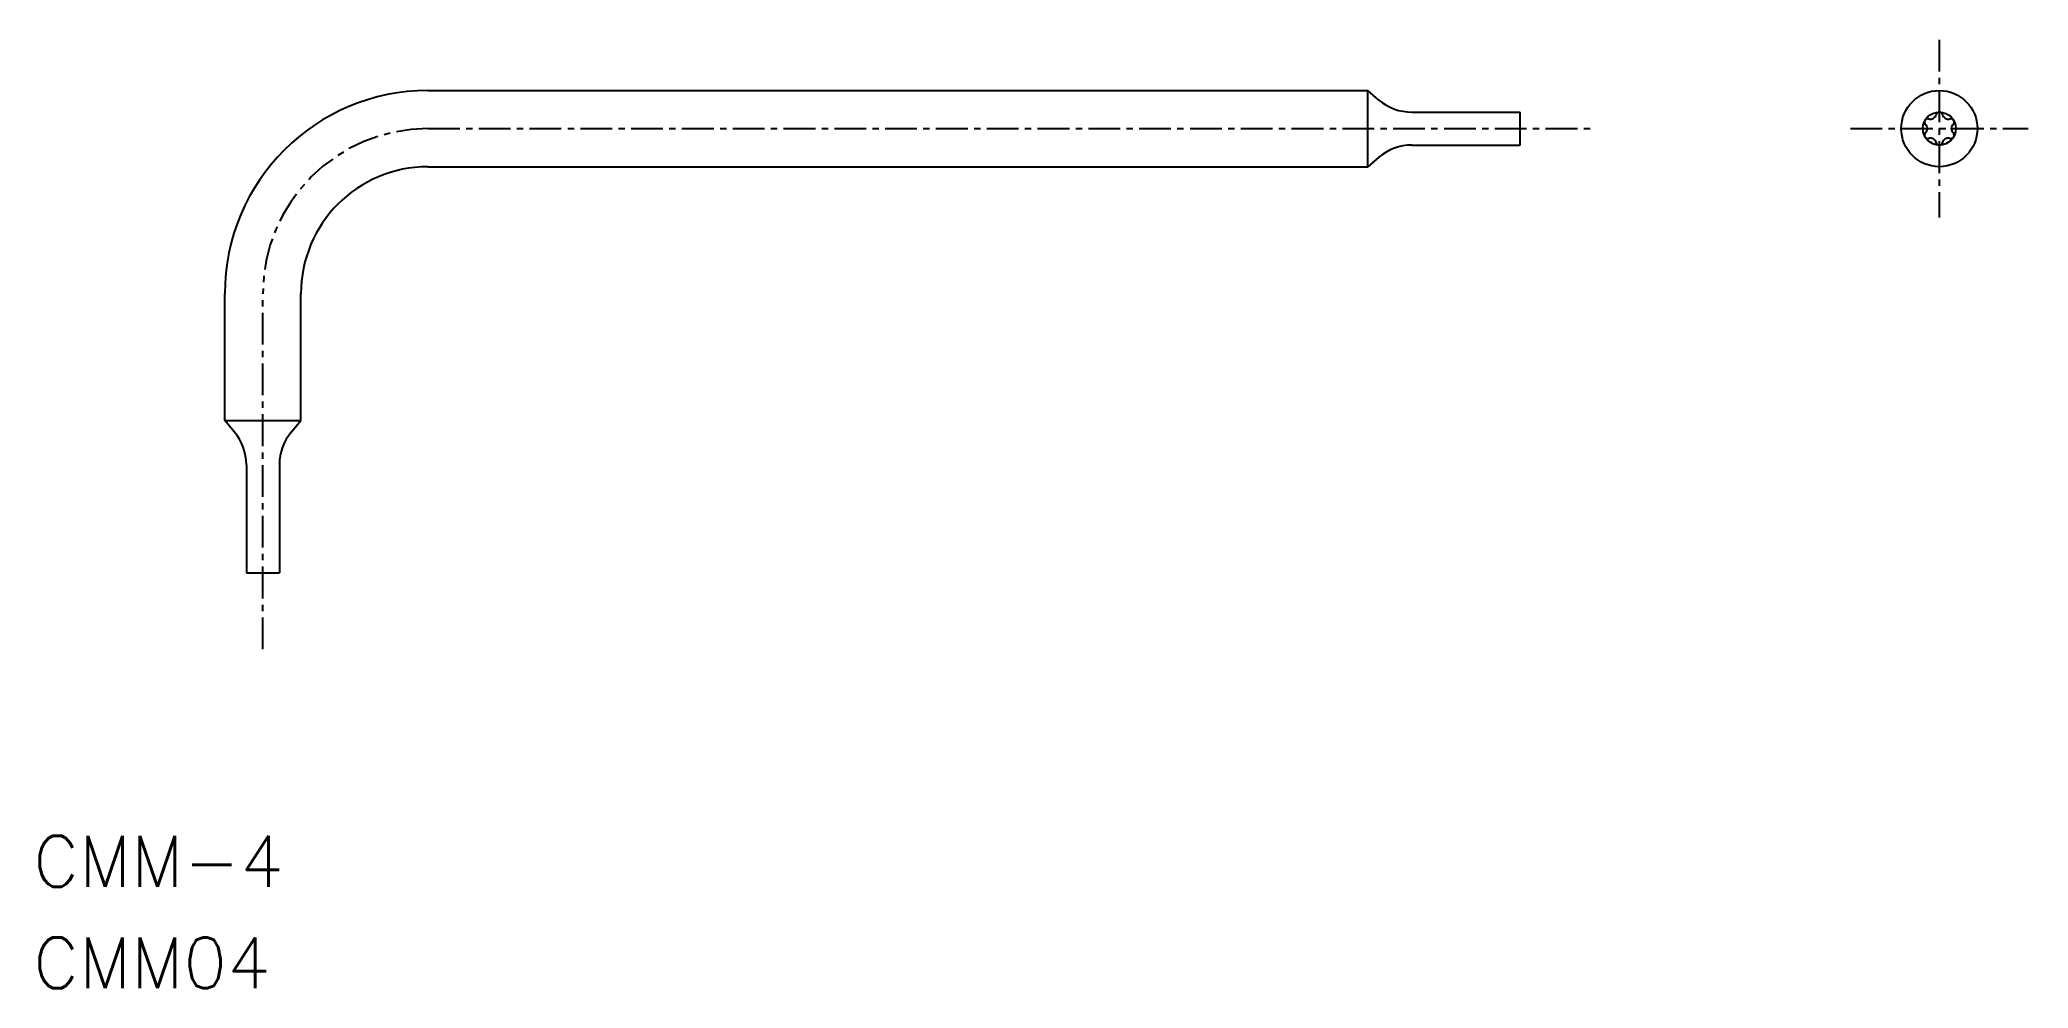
# Model space of a CAD drawing. Extents: x 8.6 to 86.9, y 6.4 to 43.7.
import ezdxf

# ---------------------------------------------------------------- set-up
doc = ezdxf.new("R2010")
doc.units = 0
doc.linetypes.add('CENTER', pattern=[2, 1.25, -0.25, 0.25, -0.25])
doc.layers.get('0').update_dxf_attribs({"linetype": 'CONTINUOUS'})
doc.layers.add('CENTER', color=1, linetype='CENTER')
doc.styles.get("Standard").update_dxf_attribs({"font": 'romans.shx', "bigfont": 'extfont.shx'})

msp = doc.modelspace()

# ---------------------------------------------------------------- linework, layer by layer
at = {"color": 7, "linetype": 'CONTINUOUS'}
for p, q in [((23.89, 41.714), (60.89, 41.714)), ((60.89, 38.714), (60.89, 41.714)), ((61.33, 41.34), (60.89, 41.714)), ((62.625, 40.864), (66.89, 40.864)), ((66.89, 39.564), (66.89, 40.864)), ((62.625, 39.564), (66.89, 39.564)), ((23.89, 38.714), (60.89, 38.714)), ((61.33, 39.088), (60.89, 38.714)), ((15.89, 28.714), (15.89, 33.714)), ((18.89, 28.714), (18.89, 33.714)), ((15.89, 28.714), (18.89, 28.714)), ((16.264, 28.274), (15.89, 28.714)), ((18.516, 28.274), (18.89, 28.714)), ((16.74, 26.979), (16.74, 22.714)), ((18.04, 26.979), (18.04, 22.714)), ((16.74, 22.714), (18.04, 22.714))]:
    msp.add_line(p, q, dxfattribs=at)
for radius in [1.5, 0.65]:
    msp.add_circle((83.39, 40.214), radius, dxfattribs=at)
for centre, radius, start, end in [((23.89, 33.714), 8, 90, 180), ((62.625, 42.864), 2, 229.63546, 270), ((83.039, 40.821), 0.232, 254.01129, 345.98871), ((83.39, 40.734), 0.13, 14.01129, 165.98871), ((83.741, 40.821), 0.232, 194.01129, 285.98871), ((82.94, 40.474), 0.13, 74.01129, 225.98871), ((82.94, 39.954), 0.13, 134.01129, 285.98871), ((82.688, 40.214), 0.232, 314.01129, 45.98871), ((83.84, 40.474), 0.13, 314.01129, 105.98871), ((83.84, 39.954), 0.13, 254.01129, 45.98871), ((84.091, 40.214), 0.232, 134.01129, 225.98871), ((62.625, 37.564), 2, 90, 130.36454), ((83.039, 39.606), 0.232, 14.01129, 105.98871), ((83.39, 39.694), 0.13, 194.01129, 345.98871), ((83.741, 39.606), 0.232, 74.01129, 165.98871), ((23.89, 33.714), 5, 90, 180), ((14.74, 26.979), 2, 0, 40.36454), ((20.04, 26.979), 2, 139.63546, 180)]:
    msp.add_arc(centre, radius, start, end, dxfattribs=at)
at = {"layer": 'CENTER', "color": 1, "linetype": 'CENTER'}
for p, q in [((83.39, 43.714), (83.39, 36.714)), ((23.89, 40.214), (69.89, 40.214)), ((79.89, 40.214), (86.89, 40.214)), ((17.39, 19.714), (17.39, 33.714))]:
    msp.add_line(p, q, dxfattribs=at)
msp.add_arc((23.89, 33.714), 6.5, 90, 180, dxfattribs=at)

# ---------------------------------------------------------------- texts
at = {"color": 7, "linetype": 'CONTINUOUS'}
for s, p in [('CMM-4', (8.35, 10.36)), ('CMM04', (8.35, 6.36))]:
    msp.add_text(s, height=2, dxfattribs=at).set_placement(p)

doc.saveas('drawing.dxf')
